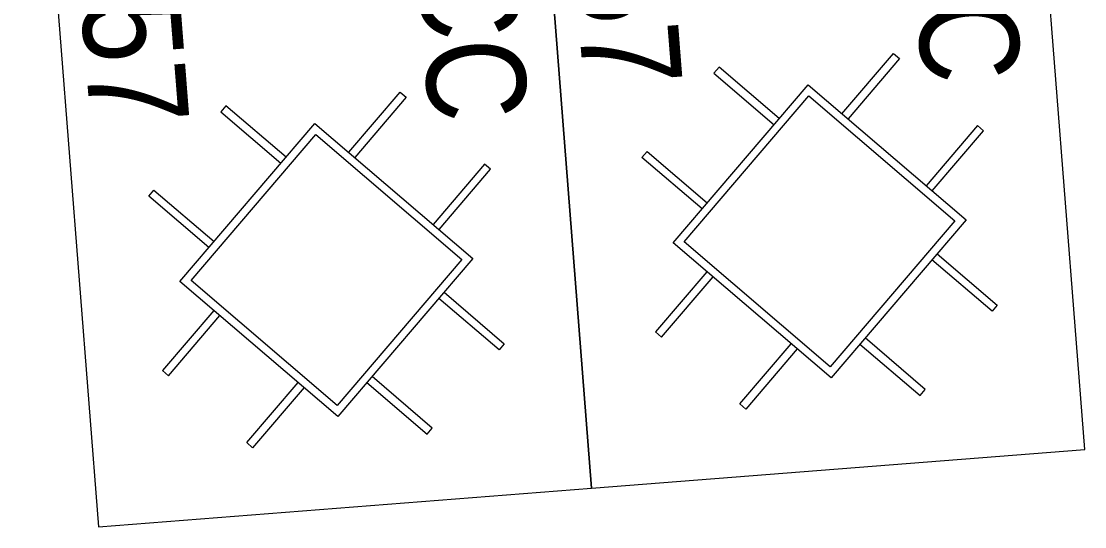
# Model space of a CAD drawing. Header units: millimetres. Extents: x 1954135 to 2038297, y 1349223 to 1397094.
# Drawn here: x 2007036 to 2008111, y 1382373 to 1382884 of the extents above; entities that cross this region are included whole.
import ezdxf
from ezdxf.enums import TextEntityAlignment as Align

# ---------------------------------------------------------------- set-up
doc = ezdxf.new("R2010")
doc.units = ezdxf.units.MM
doc.header["$MEASUREMENT"] = 0
doc.layers.add('10_Einrichtung', color=7, linetype='Continuous', lineweight=0)
doc.layers.add('10_Einrichtung (Construction)', color=7, linetype='Continuous', lineweight=0)
doc.styles.add('Rossmann', font='ARIALN.TTF', dxfattribs={"height": 100})
doc.styles.add('Style-Arial Narrow', font='ARIALN.TTF')

# ---------------------------------------------------------------- blocks, each defined once
blk = doc.blocks.new('BeeL')
at = {"layer": '10_Einrichtung', "ltscale": 1000, "flags": 128}
blk.add_lwpolyline([(-1000, 0), (0, 0), (0, 500), (-1000, 500)], close=True, dxfattribs=at)
at = {"layer": '10_Einrichtung', "color": 252, "ltscale": 1000, "flags": 128}
for points in [[(-791.2, 366.7), (-847.8, 423.2), (-853.5, 417.6), (-796.9, 361)], [(-727.6, 366.7), (-671, 423.2), (-665.4, 417.6), (-721.9, 361)], [(-272.4, 366.7), (-329, 423.2), (-334.6, 417.6), (-278.1, 361)], [(-208.8, 366.7), (-152.2, 423.2), (-146.5, 417.6), (-203.1, 361)], [(-876.1, 281.8), (-932.7, 338.4), (-927, 344), (-870.4, 287.5)], [(-642.7, 281.8), (-586.2, 338.4), (-591.8, 344), (-648.4, 287.5)], [(-357.3, 281.8), (-413.8, 338.4), (-408.2, 344), (-351.6, 287.5)], [(-123.9, 281.8), (-67.3, 338.4), (-73, 344), (-129.6, 287.5)], [(-876.1, 218.2), (-932.7, 161.6), (-927, 156), (-870.4, 212.5)], [(-642.7, 218.2), (-586.2, 161.6), (-591.8, 156), (-648.4, 212.5)], [(-357.3, 218.2), (-413.8, 161.6), (-408.2, 156), (-351.6, 212.5)], [(-123.9, 218.2), (-67.3, 161.6), (-73, 156), (-129.6, 212.5)], [(-791.2, 133.3), (-847.8, 76.8), (-853.5, 82.4), (-796.9, 139)], [(-727.6, 133.3), (-671, 76.8), (-665.4, 82.4), (-721.9, 139)], [(-272.4, 133.3), (-329, 76.8), (-334.6, 82.4), (-278.1, 139)], [(-208.8, 133.3), (-152.2, 76.8), (-146.5, 82.4), (-203.1, 139)]]:
    blk.add_lwpolyline(points, dxfattribs=at)
at = {"layer": '10_Einrichtung', "color": 4, "linetype": 'Continuous', "ltscale": 1000, "flags": 128}
for points in [[(-759.4, 101.5), (-610.9, 250), (-759.4, 398.5), (-907.9, 250)], [(-240.6, 101.5), (-389.1, 250), (-240.6, 398.5), (-92.1, 250)], [(-759.4, 112.8), (-622.2, 250), (-759.4, 387.2), (-896.6, 250)], [(-240.6, 112.8), (-377.8, 250), (-240.6, 387.2), (-103.4, 250)]]:
    blk.add_lwpolyline(points, close=True, dxfattribs=at)
at = {"layer": '10_Einrichtung', "color": 7, "linetype": 'Continuous', "lineweight": 0, "style": 'Rossmann'}
blk.add_text('957', height=100, dxfattribs=at).set_placement((-592.8, 123.8), align=Align.TOP_LEFT)
at = {"layer": '10_Einrichtung (Construction)', "color": 7, "linetype": 'Continuous', "lineweight": 0, "style": 'Style-Arial Narrow'}
blk.add_text('ACC', height=100, dxfattribs=at).set_placement((-500, 415.7), align=Align.MIDDLE_CENTER)

msp = doc.modelspace()

# ---------------------------------------------------------------- block references
at = {"layer": '10_Einrichtung', "color": 252, "ltscale": 1000, "rotation": 274.4753740006648}
for p in [(2007612.5749, 1382412.4416), (2007114.0994, 1382373.4263)]:
    msp.add_blockref('BeeL', p, dxfattribs=at)

doc.saveas('drawing.dxf')
